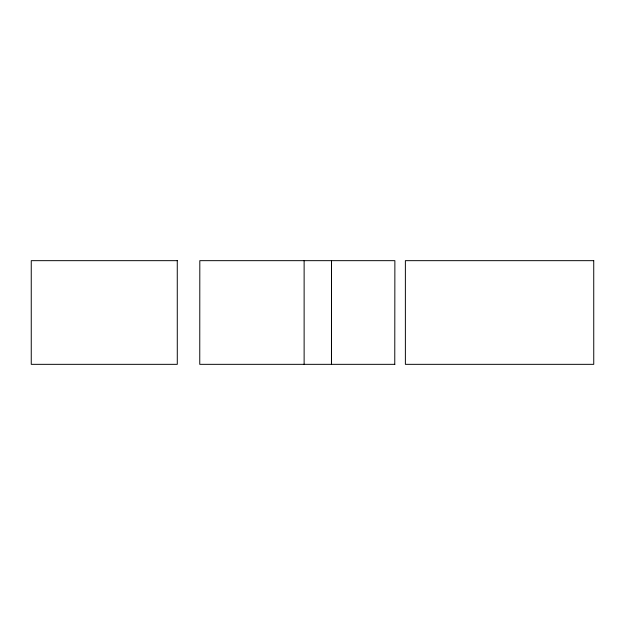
<?xml version="1.0" encoding="UTF-8"?>
<svg xmlns="http://www.w3.org/2000/svg" width="625" height="625" viewBox="0 0 625 625"><rect width="100%" height="100%" fill="white"/><g stroke="black" fill="none" stroke-linecap="round" stroke-linejoin="round"><path stroke-width="0.94" d="M394.875 364.336L199.758 364.336L199.812 260.664L394.875 260.664L394.766 364.336M304.125 260.664L304.125 364.336M177.289 260.664L31.25 260.664L31.258 364.336L177.289 364.336L177.266 260.664M593.75 260.664L405.375 260.664L405.383 364.336L593.75 364.336L593.734 260.664M331.484 364.336L331.484 260.664L331.453 364.336"/></g></svg>
